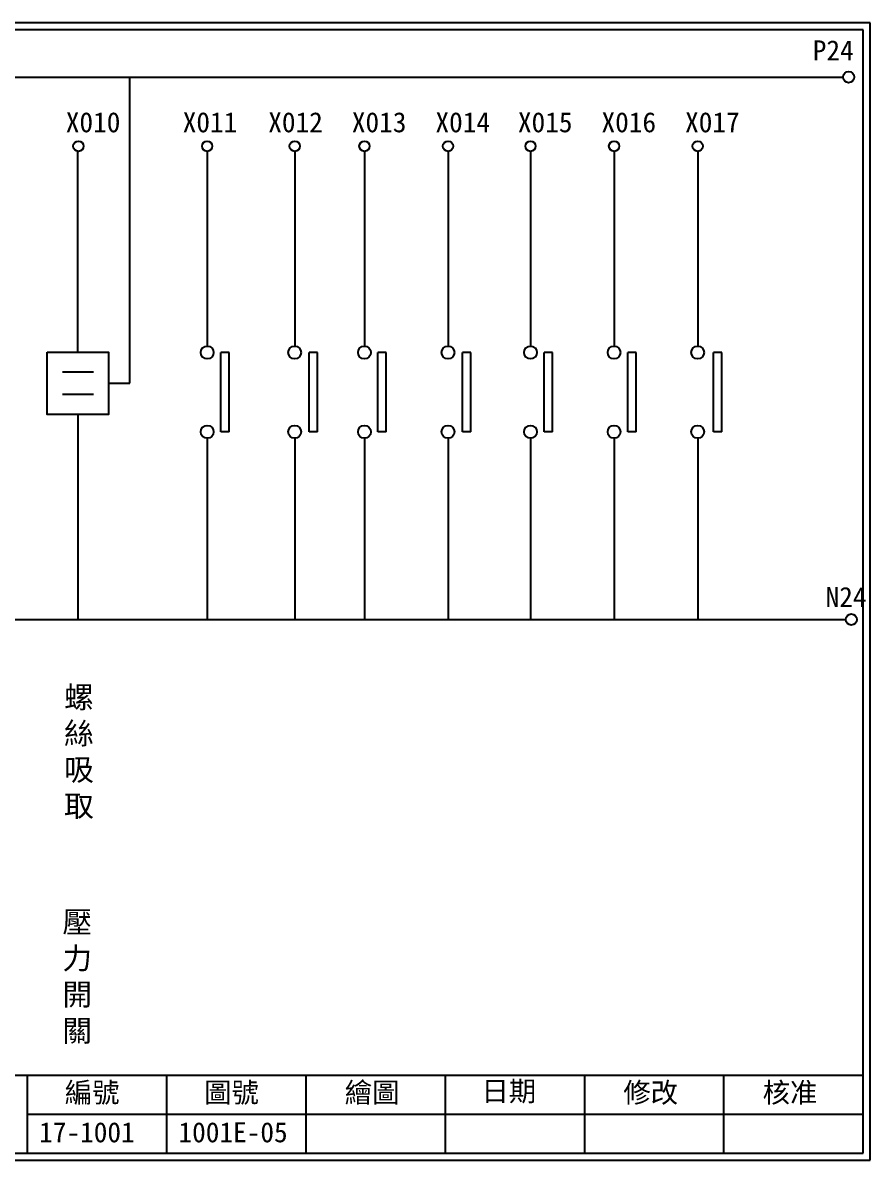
# Model space of a CAD drawing. Extents: x 325 to 612, y 3 to 207.
# Drawn here: x 460.2 to 612.3, y 3 to 207 of the extents above; entities that cross this region are included whole.
import ezdxf

# ---------------------------------------------------------------- set-up
doc = ezdxf.new("R2010")
doc.units = 0
doc.layers.get('0').update_dxf_attribs({"linetype": 'CONTINUOUS'})
doc.layers.add('圖框層', color=7, linetype='CONTINUOUS')
doc.layers.add('標尺寸層', color=3, linetype='CONTINUOUS')
doc.styles.add('CNS', font='romanc.shx', dxfattribs={"bigfont": 'chineset.shx'})
doc.styles.add('STSL', font='kaiu.ttf')

msp = doc.modelspace()

# ---------------------------------------------------------------- linework, layer by layer
for p, q in [((479.48, 142.32), (479.48, 197.23)), ((470.11, 147.9), (470.11, 183.92)), ((497.27, 147.84), (495.77, 147.84)), ((513.15, 147.84), (511.64, 147.84)), ((525.46, 147.84), (523.96, 147.84)), ((540.65, 147.84), (539.15, 147.84)), ((555.29, 147.84), (553.79, 147.84)), ((570.34, 147.84), (568.84, 147.84)), ((585.67, 147.84), (584.16, 147.84)), ((475.63, 142.32), (479.48, 142.32)), ((470.11, 136.74), (470.11, 99.96)), ((497.27, 133.61), (495.77, 133.61)), ((513.15, 133.61), (511.64, 133.61)), ((525.46, 133.61), (523.96, 133.61)), ((540.65, 133.61), (539.15, 133.61)), ((555.29, 133.61), (553.79, 133.61)), ((570.34, 133.61), (568.84, 133.61)), ((585.67, 133.61), (584.16, 133.61))]:
    msp.add_line(p, q)
msp.add_lwpolyline([(464.6, 147.9), (475.63, 147.9), (475.63, 136.74), (464.6, 136.74)], close=True)
for centre in [(608.44, 197.22), (608.92, 99.96)]:
    msp.add_circle(centre, 1)
at = {"layer": '圖框層', "color": 7}
for p, q in [((612.32, 206.97), (325.32, 206.97)), ((612.32, 3), (612.32, 206.97)), ((611.07, 205.72), (326.57, 205.72)), ((611.07, 4.25), (611.07, 205.72)), ((326.57, 18.25), (611.07, 18.25)), ((461.07, 4.25), (461.07, 18.25)), ((486.07, 4.25), (486.07, 18.25)), ((511.07, 4.25), (511.07, 18.25)), ((536.07, 4.25), (536.07, 18.25)), ((561.07, 4.25), (561.07, 18.25)), ((586.07, 4.25), (586.07, 18.25)), ((461.07, 11.25), (611.07, 11.25)), ((326.57, 4.25), (611.07, 4.25)), ((325.32, 3), (612.32, 3))]:
    msp.add_line(p, q, dxfattribs=at)
at = {"layer": '標尺寸層', "color": 7}
for p, q in [((329.84, 197.22), (607.44, 197.22)), ((493.33, 183.91), (493.33, 148.99)), ((509.04, 183.91), (509.04, 148.99)), ((521.55, 183.91), (521.55, 148.99)), ((536.55, 183.91), (536.55, 148.99)), ((551.35, 183.91), (551.35, 148.99)), ((566.35, 183.91), (566.35, 148.99)), ((581.35, 183.91), (581.35, 148.99)), ((495.77, 133.61), (495.77, 147.84)), ((497.27, 133.61), (497.27, 147.84)), ((511.64, 133.61), (511.64, 147.84)), ((513.15, 133.61), (513.15, 147.84)), ((523.96, 133.61), (523.96, 147.84)), ((525.46, 133.61), (525.46, 147.84)), ((539.15, 133.61), (539.15, 147.84)), ((540.65, 133.61), (540.65, 147.84)), ((553.79, 133.61), (553.79, 147.84)), ((555.29, 133.61), (555.29, 147.84)), ((568.84, 133.61), (568.84, 147.84)), ((570.34, 133.61), (570.34, 147.84)), ((584.16, 133.61), (584.16, 147.84)), ((585.67, 133.61), (585.67, 147.84)), ((467.35, 144.35), (472.92, 144.35)), ((467.35, 140.38), (472.92, 140.38)), ((493.33, 132.46), (493.33, 99.96)), ((509.04, 132.46), (509.04, 99.96)), ((521.55, 132.46), (521.55, 99.96)), ((536.55, 132.46), (536.55, 99.96)), ((551.35, 132.46), (551.35, 99.96)), ((566.35, 132.46), (566.35, 99.96)), ((581.35, 132.46), (581.35, 99.96)), ((330.05, 99.96), (607.92, 99.96))]:
    msp.add_line(p, q, dxfattribs=at)
for centre, radius in [((470.22, 184.83), 0.92), ((493.33, 184.83), 0.92), ((509.04, 184.83), 0.92), ((521.55, 184.83), 0.92), ((536.55, 184.83), 0.92), ((551.35, 184.83), 0.92), ((566.35, 184.83), 0.92), ((581.35, 184.83), 0.92), ((493.33, 147.84), 1.15), ((509.04, 147.84), 1.15), ((521.55, 147.84), 1.15), ((536.55, 147.84), 1.15), ((551.35, 147.84), 1.15), ((566.35, 147.84), 1.15), ((581.35, 147.84), 1.15), ((493.33, 133.61), 1.15), ((509.04, 133.61), 1.15), ((521.55, 133.61), 1.15), ((536.55, 133.61), 1.15), ((551.35, 133.61), 1.15), ((566.35, 133.61), 1.15), ((581.35, 133.61), 1.15)]:
    msp.add_circle(centre, radius, dxfattribs=at)

# ---------------------------------------------------------------- texts
at = {"layer": '圖框層', "color": 4, "style": 'STSL'}
for s, p in [('P24', (602, 200.22)), ('X010', (467.96, 187.33)), ('X011', (488.94, 187.33)), ('X012', (504.29, 187.33)), ('X013', (519.29, 187.33)), ('X014', (534.29, 187.33)), ('X015', (549.09, 187.33)), ('X016', (564.09, 187.33)), ('X017', (579.09, 187.33)), ('N24', (604.3, 102.2)), ('編號', (467.78, 13.34)), ('圖號', (492.78, 13.34)), ('繪圖', (518.01, 13.34)), ('日期', (542.54, 13.59)), ('修改', (568.01, 13.34)), ('核准', (593.01, 13.34)), ('17-1001', (463.18, 6.22)), ('1001E-05', (488.18, 6.22))]:
    msp.add_text(s, height=3.6, dxfattribs=at).set_placement(p)
at = {"layer": '標尺寸層', "color": 7, "char_height": 3.9, "width": 4.9608, "attachment_point": 5, "style": 'CNS'}
for s, insert in [('{\\fDFKai-SB|b0|i0|c136|p65;螺絲吸取}', (470.31, 76.08)), ('{\\fDFKai-SB|b0|i0|c136|p65;壓力開關}', (470.01, 35.77))]:
    msp.add_mtext(s, dxfattribs=dict(at, insert=insert))

doc.saveas('drawing.dxf')
